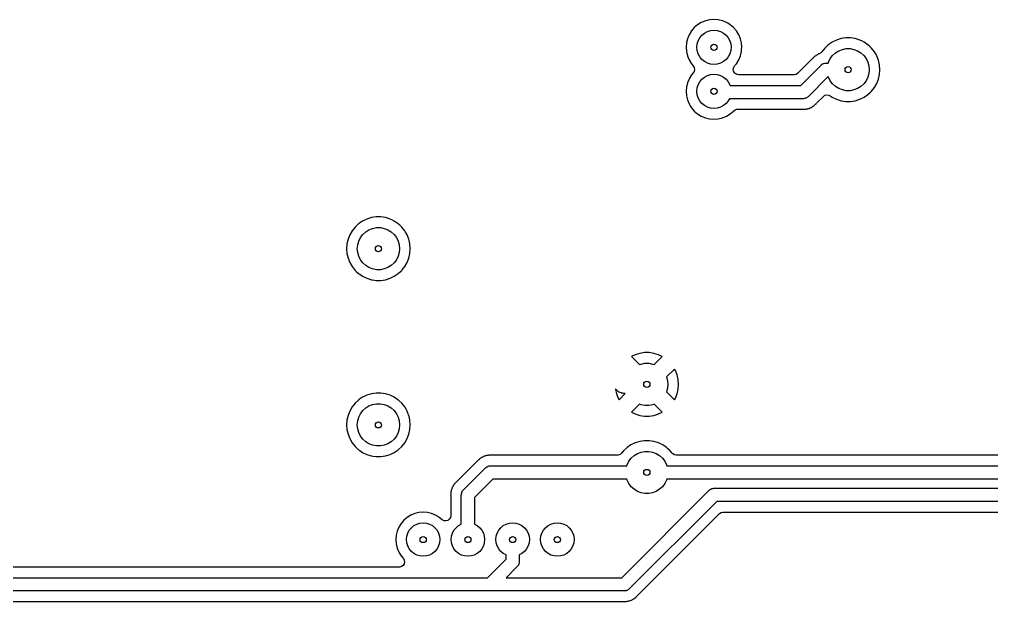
# Model space of a CAD drawing. Extents: x 0.79 to 9.84, y -6.5 to -0.79.
# Drawn here: x 1.935 to 4.108, y -4.876 to -3.575 of the extents above; entities that cross this region are included whole.
import ezdxf

# ---------------------------------------------------------------- set-up
doc = ezdxf.new("R2010")
doc.units = 0
doc.header["$MEASUREMENT"] = 0
doc.layers.add('BLACK', color=7, linetype='CONTINUOUS')

msp = doc.modelspace()

# ---------------------------------------------------------------- linework, layer by layer
at = {"layer": 'BLACK', "linetype": 'CONTINUOUS'}
for p, q in [((3.4592, -3.582), (3.4508, -3.5871)), ((3.4633, -3.5803), (3.4592, -3.582)), ((3.4592, -3.582), (3.4592, -3.582)), ((3.4592, -3.582), (3.4592, -3.582)), ((3.4592, -3.582), (3.4592, -3.582)), ((3.4682, -3.5782), (3.4633, -3.5803)), ((3.4721, -3.5773), (3.4682, -3.5782)), ((3.4777, -3.5759), (3.4721, -3.5773)), ((3.4874, -3.5752), (3.4777, -3.5759)), ((3.4777, -3.5759), (3.4777, -3.5759)), ((3.4777, -3.5759), (3.4777, -3.5759)), ((3.4777, -3.5759), (3.4777, -3.5759)), ((3.4971, -3.5759), (3.4874, -3.5752)), ((3.4874, -3.5752), (3.4874, -3.5752)), ((3.5066, -3.5782), (3.4971, -3.5759)), ((3.4971, -3.5759), (3.4971, -3.5759)), ((3.4971, -3.5759), (3.4971, -3.5759)), ((3.4971, -3.5759), (3.4971, -3.5759)), ((3.507, -3.5784), (3.5066, -3.5782)), ((3.5066, -3.5782), (3.5066, -3.5782)), ((3.5066, -3.5782), (3.5066, -3.5782)), ((3.5156, -3.582), (3.507, -3.5784)), ((3.5185, -3.5837), (3.5156, -3.582)), ((3.5156, -3.582), (3.5156, -3.582)), ((3.5156, -3.582), (3.5156, -3.582)), ((3.524, -3.5871), (3.5185, -3.5837)), ((3.4371, -3.6008), (3.432, -3.6092)), ((3.4434, -3.5934), (3.4371, -3.6008)), ((3.4508, -3.5871), (3.4434, -3.5934)), ((3.4603, -3.6103), (3.4661, -3.6055)), ((3.4661, -3.6055), (3.4727, -3.6019)), ((3.4727, -3.6019), (3.4799, -3.5998)), ((3.4799, -3.5998), (3.4874, -3.599)), ((3.4874, -3.599), (3.4949, -3.5998)), ((3.4949, -3.5998), (3.5021, -3.6019)), ((3.5021, -3.6019), (3.5087, -3.6055)), ((3.5087, -3.6055), (3.5145, -3.6103)), ((3.5314, -3.5934), (3.524, -3.5871)), ((3.5377, -3.6008), (3.5314, -3.5934)), ((3.5428, -3.6092), (3.5377, -3.6008)), ((3.4259, -3.6277), (3.4252, -3.6374)), ((3.4262, -3.6268), (3.4259, -3.6277)), ((3.4259, -3.6277), (3.4259, -3.6277)), ((3.4282, -3.6182), (3.4262, -3.6268)), ((3.432, -3.6092), (3.4282, -3.6182)), ((3.4282, -3.6182), (3.4282, -3.6182)), ((3.4282, -3.6182), (3.4282, -3.6182)), ((3.432, -3.6092), (3.432, -3.6092)), ((3.4498, -3.6299), (3.4519, -3.6227)), ((3.4519, -3.6227), (3.4555, -3.6161)), ((3.4555, -3.6161), (3.4603, -3.6103)), ((3.5145, -3.6103), (3.5193, -3.6161)), ((3.5193, -3.6161), (3.5229, -3.6227)), ((3.5229, -3.6227), (3.525, -3.6299)), ((3.5466, -3.6182), (3.5428, -3.6092)), ((3.5489, -3.6277), (3.5466, -3.6182)), ((3.5496, -3.6374), (3.5489, -3.6277)), ((3.5489, -3.6277), (3.5489, -3.6277)), ((3.5489, -3.6277), (3.5489, -3.6277)), ((3.7519, -3.6258), (3.7431, -3.6318)), ((3.7614, -3.6212), (3.7519, -3.6258)), ((3.7519, -3.6258), (3.7519, -3.6258)), ((3.7716, -3.6181), (3.7614, -3.6212)), ((3.7614, -3.6212), (3.7614, -3.6212)), ((3.7821, -3.6165), (3.7716, -3.6181)), ((3.7716, -3.6181), (3.7716, -3.6181)), ((3.7927, -3.6165), (3.7821, -3.6165)), ((3.7821, -3.6165), (3.7821, -3.6165)), ((3.8032, -3.6181), (3.7927, -3.6165)), ((3.7927, -3.6165), (3.7927, -3.6165)), ((3.8134, -3.6212), (3.8032, -3.6181)), ((3.8032, -3.6181), (3.8032, -3.6181)), ((3.8178, -3.6233), (3.8134, -3.6212)), ((3.8134, -3.6212), (3.8134, -3.6212)), ((3.8134, -3.6212), (3.8134, -3.6212)), ((3.8134, -3.6212), (3.8134, -3.6212)), ((3.8229, -3.6258), (3.8178, -3.6233)), ((3.8317, -3.6318), (3.8229, -3.6258)), ((3.4252, -3.6374), (3.4252, -3.6374)), ((3.4252, -3.6374), (3.4259, -3.6471)), ((3.4259, -3.6471), (3.4259, -3.6471)), ((3.4259, -3.6471), (3.4259, -3.6471)), ((3.4259, -3.6471), (3.4259, -3.6471)), ((3.4259, -3.6471), (3.4282, -3.6566)), ((3.449, -3.6374), (3.4498, -3.6299)), ((3.4498, -3.6449), (3.449, -3.6374)), ((3.4519, -3.6521), (3.4498, -3.6449)), ((3.525, -3.6449), (3.5229, -3.6521)), ((3.525, -3.6299), (3.5258, -3.6374)), ((3.5258, -3.6374), (3.525, -3.6449)), ((3.5466, -3.6566), (3.5489, -3.6471)), ((3.5489, -3.6471), (3.5492, -3.6427)), ((3.5492, -3.6427), (3.5496, -3.6374)), ((3.5496, -3.6374), (3.5496, -3.6374)), ((3.7257, -3.6503), (3.7226, -3.6518)), ((3.7283, -3.6477), (3.7257, -3.6503)), ((3.7284, -3.6477), (3.7283, -3.6477)), ((3.7353, -3.6391), (3.7284, -3.6477)), ((3.7431, -3.6318), (3.7353, -3.6391)), ((3.7431, -3.6318), (3.7431, -3.6318)), ((3.7525, -3.6556), (3.7589, -3.6497)), ((3.7589, -3.6497), (3.7663, -3.6451)), ((3.7663, -3.6451), (3.7745, -3.642)), ((3.7745, -3.642), (3.783, -3.6404)), ((3.783, -3.6404), (3.7918, -3.6404)), ((3.7918, -3.6404), (3.8003, -3.642)), ((3.8003, -3.642), (3.8085, -3.6451)), ((3.8085, -3.6451), (3.8159, -3.6497)), ((3.8159, -3.6497), (3.8223, -3.6556)), ((3.8351, -3.635), (3.8317, -3.6318)), ((3.8317, -3.6318), (3.8317, -3.6318)), ((3.8377, -3.6374), (3.8351, -3.635)), ((3.8395, -3.6391), (3.8377, -3.6374)), ((3.8461, -3.6474), (3.8395, -3.6391)), ((3.8483, -3.6511), (3.8461, -3.6474)), ((3.8461, -3.6474), (3.8461, -3.6474)), ((3.8461, -3.6474), (3.8461, -3.6474)), ((3.4282, -3.6566), (3.4282, -3.6566)), ((3.4282, -3.6566), (3.4289, -3.6584)), ((3.4289, -3.6584), (3.432, -3.6656)), ((3.432, -3.6656), (3.432, -3.6656)), ((3.432, -3.6656), (3.432, -3.6656)), ((3.432, -3.6656), (3.4371, -3.674)), ((3.4555, -3.6587), (3.4519, -3.6521)), ((3.4603, -3.6645), (3.4555, -3.6587)), ((3.4661, -3.6693), (3.4603, -3.6645)), ((3.4727, -3.6729), (3.4661, -3.6693)), ((3.5087, -3.6693), (3.5021, -3.6729)), ((3.5145, -3.6645), (3.5087, -3.6693)), ((3.5193, -3.6587), (3.5145, -3.6645)), ((3.5229, -3.6521), (3.5193, -3.6587)), ((3.5377, -3.674), (3.5428, -3.6656)), ((3.5428, -3.6656), (3.5466, -3.6566)), ((3.708, -3.6625), (3.6749, -3.6955)), ((3.709, -3.6614), (3.708, -3.6625)), ((3.7094, -3.6608), (3.709, -3.6614)), ((3.7109, -3.6595), (3.7094, -3.6608)), ((3.7094, -3.6608), (3.7094, -3.6608)), ((3.7094, -3.6608), (3.7094, -3.6608)), ((3.7094, -3.6608), (3.7094, -3.6608)), ((3.7116, -3.6589), (3.7109, -3.6595)), ((3.713, -3.6575), (3.7116, -3.6589)), ((3.7136, -3.6571), (3.713, -3.6575)), ((3.7148, -3.6562), (3.7136, -3.6571)), ((3.7153, -3.6557), (3.7148, -3.6562)), ((3.7171, -3.6547), (3.7153, -3.6557)), ((3.7179, -3.6543), (3.7171, -3.6547)), ((3.7195, -3.6532), (3.7179, -3.6543)), ((3.7202, -3.6529), (3.7195, -3.6532)), ((3.7195, -3.6532), (3.7195, -3.6532)), ((3.7215, -3.6523), (3.7202, -3.6529)), ((3.7222, -3.6519), (3.7215, -3.6523)), ((3.7226, -3.6518), (3.7222, -3.6519)), ((3.7222, -3.6519), (3.7222, -3.6519)), ((3.7427, -3.6726), (3.7433, -3.6703)), ((3.7433, -3.6703), (3.7472, -3.6625)), ((3.7472, -3.6625), (3.7525, -3.6556)), ((3.8223, -3.6556), (3.8276, -3.6625)), ((3.8276, -3.6625), (3.8315, -3.6703)), ((3.8315, -3.6703), (3.8338, -3.6787)), ((3.8514, -3.6566), (3.8483, -3.6511)), ((3.8524, -3.6589), (3.8514, -3.6566)), ((3.8514, -3.6566), (3.8514, -3.6566)), ((3.8551, -3.666), (3.8524, -3.6589)), ((3.8553, -3.6664), (3.8551, -3.666)), ((3.856, -3.6696), (3.8553, -3.6664)), ((3.8577, -3.6768), (3.856, -3.6696)), ((3.4371, -3.674), (3.4371, -3.674)), ((3.4371, -3.674), (3.4413, -3.679)), ((3.4413, -3.679), (3.4435, -3.6827)), ((3.4432, -3.6912), (3.4413, -3.6943)), ((3.4441, -3.687), (3.4432, -3.6912)), ((3.4435, -3.6827), (3.4441, -3.687)), ((3.4799, -3.675), (3.4727, -3.6729)), ((3.4874, -3.6758), (3.4799, -3.675)), ((3.4949, -3.675), (3.4874, -3.6758)), ((3.5021, -3.6729), (3.4949, -3.675)), ((3.5307, -3.6862), (3.5316, -3.682)), ((3.5313, -3.6905), (3.5307, -3.6862)), ((3.5335, -3.6943), (3.5313, -3.6905)), ((3.5316, -3.682), (3.5335, -3.679)), ((3.5335, -3.679), (3.5377, -3.674)), ((3.5377, -3.674), (3.5377, -3.674)), ((3.5377, -3.674), (3.5377, -3.674)), ((3.6813, -3.7226), (3.727, -3.677)), ((3.727, -3.677), (3.7281, -3.676)), ((3.7281, -3.676), (3.7283, -3.6758)), ((3.7283, -3.6758), (3.7285, -3.6757)), ((3.7285, -3.6757), (3.7288, -3.6754)), ((3.7288, -3.6754), (3.7307, -3.6745)), ((3.7307, -3.6745), (3.7326, -3.6734)), ((3.7326, -3.6734), (3.7329, -3.6734)), ((3.7329, -3.6734), (3.7332, -3.6733)), ((3.7332, -3.6733), (3.7353, -3.673)), ((3.7353, -3.673), (3.7374, -3.6726)), ((3.7374, -3.6726), (3.7427, -3.6726)), ((3.8338, -3.6787), (3.8346, -3.6874)), ((3.8346, -3.6874), (3.8338, -3.6961)), ((3.8585, -3.6874), (3.8577, -3.6768)), ((3.8577, -3.698), (3.8585, -3.6874)), ((3.431, -3.7099), (3.4282, -3.7166)), ((3.432, -3.7076), (3.431, -3.7099)), ((3.4371, -3.6993), (3.432, -3.7076)), ((3.432, -3.7076), (3.432, -3.7076)), ((3.432, -3.7076), (3.432, -3.7076)), ((3.4413, -3.6943), (3.4371, -3.6993)), ((3.4371, -3.6993), (3.4371, -3.6993)), ((3.4519, -3.7211), (3.4555, -3.7145)), ((3.4555, -3.7145), (3.4603, -3.7087)), ((3.4603, -3.7087), (3.4661, -3.7039)), ((3.4661, -3.7039), (3.4727, -3.7004)), ((3.4727, -3.7004), (3.4799, -3.6982)), ((3.4799, -3.6982), (3.4874, -3.6974)), ((3.4874, -3.6974), (3.4949, -3.6982)), ((3.4949, -3.6982), (3.5021, -3.7004)), ((3.5021, -3.7004), (3.5087, -3.7039)), ((3.5087, -3.7039), (3.5145, -3.7087)), ((3.5145, -3.7087), (3.5193, -3.7145)), ((3.5193, -3.7145), (3.5229, -3.7211)), ((3.5337, -3.6946), (3.5335, -3.6943)), ((3.534, -3.6949), (3.5337, -3.6946)), ((3.535, -3.6959), (3.534, -3.6949)), ((3.5387, -3.6982), (3.535, -3.6959)), ((3.5429, -3.699), (3.5387, -3.6982)), ((3.6666, -3.699), (3.5429, -3.699)), ((3.6672, -3.699), (3.6666, -3.699)), ((3.6714, -3.698), (3.6672, -3.699)), ((3.6749, -3.6955), (3.6714, -3.698)), ((3.7429, -3.7028), (3.6978, -3.7478)), ((3.7433, -3.7045), (3.7429, -3.7028)), ((3.7472, -3.7123), (3.7433, -3.7045)), ((3.7525, -3.7192), (3.7472, -3.7123)), ((3.8276, -3.7123), (3.8223, -3.7192)), ((3.8315, -3.7045), (3.8276, -3.7123)), ((3.8338, -3.6961), (3.8315, -3.7045)), ((3.8514, -3.7182), (3.8553, -3.7084)), ((3.8553, -3.7084), (3.8577, -3.698)), ((3.4259, -3.7261), (3.4252, -3.7358)), ((3.4252, -3.7358), (3.4252, -3.7358)), ((3.4252, -3.7358), (3.4259, -3.7456)), ((3.4274, -3.7202), (3.4259, -3.7261)), ((3.4259, -3.7261), (3.4259, -3.7261)), ((3.4282, -3.7166), (3.4274, -3.7202)), ((3.4282, -3.7166), (3.4282, -3.7166)), ((3.4282, -3.7166), (3.4282, -3.7166)), ((3.449, -3.7358), (3.4498, -3.7283)), ((3.4498, -3.7433), (3.449, -3.7358)), ((3.4498, -3.7283), (3.4519, -3.7211)), ((3.5229, -3.7211), (3.5233, -3.7226)), ((3.5233, -3.7226), (3.6813, -3.7226)), ((3.7589, -3.7251), (3.7525, -3.7192)), ((3.7663, -3.7297), (3.7589, -3.7251)), ((3.7745, -3.7328), (3.7663, -3.7297)), ((3.783, -3.7344), (3.7745, -3.7328)), ((3.7918, -3.7344), (3.783, -3.7344)), ((3.8003, -3.7328), (3.7918, -3.7344)), ((3.8085, -3.7297), (3.8003, -3.7328)), ((3.8159, -3.7251), (3.8085, -3.7297)), ((3.8223, -3.7192), (3.8159, -3.7251)), ((3.8317, -3.743), (3.8377, -3.7374)), ((3.8377, -3.7374), (3.8395, -3.7358)), ((3.8395, -3.7358), (3.8461, -3.7274)), ((3.8461, -3.7274), (3.8514, -3.7182)), ((3.4259, -3.7456), (3.4259, -3.7456)), ((3.4259, -3.7456), (3.4259, -3.7456)), ((3.4259, -3.7456), (3.4259, -3.7456)), ((3.4259, -3.7456), (3.4282, -3.7551)), ((3.4282, -3.7551), (3.432, -3.7641)), ((3.4519, -3.7505), (3.4498, -3.7433)), ((3.4555, -3.7572), (3.4519, -3.7505)), ((3.4603, -3.763), (3.4555, -3.7572)), ((3.5193, -3.7572), (3.5145, -3.763)), ((3.522, -3.7522), (3.5193, -3.7572)), ((3.6874, -3.7522), (3.522, -3.7522)), ((3.6895, -3.7518), (3.6874, -3.7522)), ((3.6916, -3.7516), (3.6895, -3.7518)), ((3.6919, -3.7514), (3.6916, -3.7516)), ((3.6922, -3.7514), (3.6919, -3.7514)), ((3.6941, -3.7504), (3.6922, -3.7514)), ((3.696, -3.7494), (3.6941, -3.7504)), ((3.6963, -3.7491), (3.696, -3.7494)), ((3.6965, -3.7491), (3.6963, -3.7491)), ((3.6967, -3.7488), (3.6965, -3.7491)), ((3.6978, -3.7478), (3.6967, -3.7488)), ((3.7168, -3.7623), (3.7321, -3.7471)), ((3.7321, -3.7471), (3.7356, -3.7446)), ((3.7356, -3.7446), (3.7398, -3.7436)), ((3.7398, -3.7436), (3.7441, -3.7442)), ((3.7441, -3.7442), (3.747, -3.7457)), ((3.747, -3.7457), (3.7519, -3.749)), ((3.7519, -3.749), (3.7519, -3.749)), ((3.7519, -3.749), (3.7614, -3.7536)), ((3.7614, -3.7536), (3.7614, -3.7536)), ((3.7614, -3.7536), (3.7614, -3.7536)), ((3.7614, -3.7536), (3.7716, -3.7567)), ((3.7716, -3.7567), (3.7716, -3.7567)), ((3.7716, -3.7567), (3.7716, -3.7567)), ((3.7716, -3.7567), (3.7716, -3.7567)), ((3.7716, -3.7567), (3.7768, -3.7575)), ((3.7768, -3.7575), (3.7821, -3.7583)), ((3.7821, -3.7583), (3.7821, -3.7583)), ((3.7821, -3.7583), (3.7821, -3.7583)), ((3.7821, -3.7583), (3.7927, -3.7583)), ((3.7927, -3.7583), (3.8032, -3.7567)), ((3.7927, -3.7583), (3.7927, -3.7583)), ((3.8032, -3.7567), (3.8134, -3.7536)), ((3.8134, -3.7536), (3.8229, -3.749)), ((3.8229, -3.749), (3.8317, -3.743)), ((3.432, -3.7641), (3.432, -3.7641)), ((3.432, -3.7641), (3.432, -3.7641)), ((3.432, -3.7641), (3.4344, -3.7681)), ((3.4344, -3.7681), (3.4371, -3.7724)), ((3.4371, -3.7724), (3.4434, -3.7798)), ((3.4434, -3.7798), (3.4508, -3.7862)), ((3.4661, -3.7677), (3.4603, -3.763)), ((3.4727, -3.7713), (3.4661, -3.7677)), ((3.4799, -3.7735), (3.4727, -3.7713)), ((3.4874, -3.7742), (3.4799, -3.7735)), ((3.4949, -3.7735), (3.4874, -3.7742)), ((3.5021, -3.7713), (3.4949, -3.7735)), ((3.5087, -3.7677), (3.5021, -3.7713)), ((3.5145, -3.763), (3.5087, -3.7677)), ((3.524, -3.7862), (3.5314, -3.7798)), ((3.5314, -3.7798), (3.5317, -3.7795)), ((3.5314, -3.7798), (3.5314, -3.7798)), ((3.5317, -3.7795), (3.5318, -3.7795)), ((3.5318, -3.7795), (3.5347, -3.7772)), ((3.5347, -3.7772), (3.5388, -3.7759)), ((3.5388, -3.7759), (3.5403, -3.7758)), ((3.5403, -3.7758), (3.6868, -3.7758)), ((3.6868, -3.7758), (3.6871, -3.7758)), ((3.6871, -3.7758), (3.6903, -3.7759)), ((3.6903, -3.7759), (3.6923, -3.7755)), ((3.6923, -3.7755), (3.6932, -3.7754)), ((3.6932, -3.7754), (3.6952, -3.7752)), ((3.6932, -3.7754), (3.6932, -3.7754)), ((3.6952, -3.7752), (3.6959, -3.775)), ((3.6959, -3.775), (3.6973, -3.7746)), ((3.6973, -3.7746), (3.698, -3.7745)), ((3.698, -3.7745), (3.6999, -3.7738)), ((3.6999, -3.7738), (3.7007, -3.7735)), ((3.7007, -3.7735), (3.7026, -3.7729)), ((3.7026, -3.7729), (3.703, -3.7727)), ((3.703, -3.7727), (3.7033, -3.7725)), ((3.7033, -3.7725), (3.7046, -3.7719)), ((3.7046, -3.7719), (3.7053, -3.7716)), ((3.7046, -3.7719), (3.7046, -3.7719)), ((3.7053, -3.7716), (3.7069, -3.7705)), ((3.7069, -3.7705), (3.7077, -3.7701)), ((3.7077, -3.7701), (3.708, -3.7699)), ((3.708, -3.7699), (3.7095, -3.7691)), ((3.7095, -3.7691), (3.71, -3.7686)), ((3.71, -3.7686), (3.7112, -3.7677)), ((3.7112, -3.7677), (3.7118, -3.7673)), ((3.7118, -3.7673), (3.7132, -3.7659)), ((3.7132, -3.7659), (3.7139, -3.7653)), ((3.7139, -3.7653), (3.7154, -3.764)), ((3.7154, -3.764), (3.7158, -3.7634)), ((3.7158, -3.7634), (3.7168, -3.7623)), ((3.4508, -3.7862), (3.4592, -3.7913)), ((3.4592, -3.7913), (3.4682, -3.795)), ((3.4682, -3.795), (3.4777, -3.7973)), ((3.4777, -3.7973), (3.4777, -3.7973)), ((3.4777, -3.7973), (3.4777, -3.7973)), ((3.4777, -3.7973), (3.4874, -3.798)), ((3.4874, -3.798), (3.4971, -3.7973)), ((3.4874, -3.798), (3.4874, -3.798)), ((3.4874, -3.798), (3.4874, -3.798)), ((3.4971, -3.7973), (3.5066, -3.795)), ((3.4971, -3.7973), (3.4971, -3.7973)), ((3.4971, -3.7973), (3.4971, -3.7973)), ((3.5066, -3.795), (3.5156, -3.7913)), ((3.5156, -3.7913), (3.524, -3.7862)), ((2.7216, -4.0181), (2.7114, -4.0212)), ((2.7321, -4.0165), (2.7216, -4.0181)), ((2.7216, -4.0181), (2.7216, -4.0181)), ((2.7427, -4.0165), (2.7321, -4.0165)), ((2.7321, -4.0165), (2.7321, -4.0165)), ((2.7532, -4.0181), (2.7427, -4.0165)), ((2.7427, -4.0165), (2.7427, -4.0165)), ((2.7634, -4.0212), (2.7532, -4.0181)), ((2.7532, -4.0181), (2.7532, -4.0181)), ((2.6853, -4.0391), (2.6787, -4.0474)), ((2.6931, -4.0318), (2.6853, -4.0391)), ((2.7019, -4.0258), (2.6931, -4.0318)), ((2.6931, -4.0318), (2.6931, -4.0318)), ((2.7114, -4.0212), (2.7019, -4.0258)), ((2.7019, -4.0258), (2.7019, -4.0258)), ((2.7114, -4.0212), (2.7114, -4.0212)), ((2.7245, -4.042), (2.733, -4.0404)), ((2.733, -4.0404), (2.7418, -4.0404)), ((2.7418, -4.0404), (2.7503, -4.042)), ((2.7672, -4.0231), (2.7634, -4.0212)), ((2.7634, -4.0212), (2.7634, -4.0212)), ((2.7634, -4.0212), (2.7634, -4.0212)), ((2.7634, -4.0212), (2.7634, -4.0212)), ((2.7729, -4.0258), (2.7672, -4.0231)), ((2.7817, -4.0318), (2.7729, -4.0258)), ((2.7851, -4.035), (2.7817, -4.0318)), ((2.7817, -4.0318), (2.7817, -4.0318)), ((2.7877, -4.0374), (2.7851, -4.035)), ((2.7895, -4.0391), (2.7877, -4.0374)), ((2.7961, -4.0474), (2.7895, -4.0391)), ((2.6734, -4.0566), (2.6695, -4.0664)), ((2.6787, -4.0474), (2.6734, -4.0566)), ((2.6734, -4.0566), (2.6734, -4.0566)), ((2.6933, -4.0703), (2.6972, -4.0625)), ((2.6972, -4.0625), (2.7025, -4.0556)), ((2.7025, -4.0556), (2.7089, -4.0497)), ((2.7089, -4.0497), (2.7163, -4.0451)), ((2.7163, -4.0451), (2.7245, -4.042)), ((2.7503, -4.042), (2.7585, -4.0451)), ((2.7585, -4.0451), (2.7659, -4.0497)), ((2.7659, -4.0497), (2.7723, -4.0556)), ((2.7723, -4.0556), (2.7776, -4.0625)), ((2.7776, -4.0625), (2.7815, -4.0703)), ((2.7979, -4.0504), (2.7961, -4.0474)), ((2.7961, -4.0474), (2.7961, -4.0474)), ((2.7961, -4.0474), (2.7961, -4.0474)), ((2.8014, -4.0566), (2.7979, -4.0504)), ((2.8053, -4.0664), (2.8014, -4.0566)), ((2.8014, -4.0566), (2.8014, -4.0566)), ((2.6671, -4.0768), (2.6663, -4.0874)), ((2.6695, -4.0664), (2.6671, -4.0768)), ((2.6902, -4.0874), (2.691, -4.0787)), ((2.691, -4.0787), (2.6933, -4.0703)), ((2.7815, -4.0703), (2.7838, -4.0787)), ((2.7838, -4.0787), (2.7846, -4.0874)), ((2.806, -4.0693), (2.8053, -4.0664)), ((2.8077, -4.0768), (2.806, -4.0693)), ((2.8085, -4.0874), (2.8077, -4.0768)), ((2.6663, -4.0874), (2.6671, -4.098)), ((2.6671, -4.098), (2.6695, -4.1084)), ((2.691, -4.0961), (2.6902, -4.0874)), ((2.6933, -4.1045), (2.691, -4.0961)), ((2.6972, -4.1123), (2.6933, -4.1045)), ((2.7815, -4.1045), (2.7776, -4.1123)), ((2.7838, -4.0961), (2.7815, -4.1045)), ((2.7846, -4.0874), (2.7838, -4.0961)), ((2.8053, -4.1084), (2.8077, -4.098)), ((2.8077, -4.098), (2.8085, -4.0874)), ((2.6695, -4.1084), (2.6734, -4.1182)), ((2.6734, -4.1182), (2.6734, -4.1182)), ((2.6734, -4.1182), (2.6787, -4.1274)), ((2.6787, -4.1274), (2.6853, -4.1358)), ((2.7025, -4.1192), (2.6972, -4.1123)), ((2.7089, -4.1251), (2.7025, -4.1192)), ((2.7163, -4.1297), (2.7089, -4.1251)), ((2.7659, -4.1251), (2.7585, -4.1297)), ((2.7723, -4.1192), (2.7659, -4.1251)), ((2.7776, -4.1123), (2.7723, -4.1192)), ((2.7902, -4.1349), (2.7961, -4.1274)), ((2.7961, -4.1274), (2.8014, -4.1182)), ((2.7961, -4.1274), (2.7961, -4.1274)), ((2.7961, -4.1274), (2.7961, -4.1274)), ((2.8014, -4.1182), (2.8053, -4.1084)), ((2.6853, -4.1358), (2.6887, -4.1389)), ((2.6887, -4.1389), (2.6931, -4.143)), ((2.6931, -4.143), (2.6956, -4.1447)), ((2.6956, -4.1447), (2.7019, -4.149)), ((2.7019, -4.149), (2.7019, -4.149)), ((2.7019, -4.149), (2.7019, -4.149)), ((2.7019, -4.149), (2.7114, -4.1536)), ((2.7245, -4.1328), (2.7163, -4.1297)), ((2.733, -4.1344), (2.7245, -4.1328)), ((2.7418, -4.1344), (2.733, -4.1344)), ((2.7503, -4.1328), (2.7418, -4.1344)), ((2.7585, -4.1297), (2.7503, -4.1328)), ((2.7634, -4.1536), (2.7729, -4.149)), ((2.7729, -4.149), (2.7817, -4.143)), ((2.7817, -4.143), (2.7877, -4.1374)), ((2.7877, -4.1374), (2.7895, -4.1358)), ((2.7895, -4.1358), (2.7902, -4.1349)), ((2.7114, -4.1536), (2.7114, -4.1536)), ((2.7114, -4.1536), (2.7114, -4.1536)), ((2.7114, -4.1536), (2.7216, -4.1567)), ((2.7216, -4.1567), (2.7216, -4.1567)), ((2.7216, -4.1567), (2.7216, -4.1567)), ((2.7216, -4.1567), (2.7216, -4.1567)), ((2.7216, -4.1567), (2.7241, -4.1571)), ((2.7241, -4.1571), (2.7321, -4.1583)), ((2.7321, -4.1583), (2.7321, -4.1583)), ((2.7321, -4.1583), (2.7321, -4.1583)), ((2.7321, -4.1583), (2.7427, -4.1583)), ((2.7427, -4.1583), (2.7532, -4.1567)), ((2.7427, -4.1583), (2.7427, -4.1583)), ((2.7532, -4.1567), (2.7634, -4.1536)), ((3.3216, -4.3213), (3.3114, -4.3244)), ((3.3321, -4.3197), (3.3216, -4.3213)), ((3.3216, -4.3213), (3.3216, -4.3213)), ((3.3427, -4.3197), (3.3321, -4.3197)), ((3.3532, -4.3213), (3.3427, -4.3197)), ((3.3634, -4.3244), (3.3532, -4.3213)), ((3.3532, -4.3213), (3.3532, -4.3213)), ((3.3114, -4.3244), (3.3031, -4.3284)), ((3.3031, -4.3284), (3.3211, -4.3464)), ((3.3114, -4.3244), (3.3114, -4.3244)), ((3.3211, -4.3464), (3.3245, -4.3451)), ((3.3245, -4.3451), (3.333, -4.3435)), ((3.333, -4.3435), (3.3418, -4.3435)), ((3.3418, -4.3435), (3.3503, -4.3451)), ((3.3503, -4.3451), (3.3537, -4.3464)), ((3.3537, -4.3464), (3.3627, -4.3374)), ((3.3627, -4.3374), (3.3717, -4.3284)), ((3.3717, -4.3284), (3.3634, -4.3244)), ((3.3634, -4.3244), (3.3634, -4.3244)), ((3.3995, -4.3563), (3.3816, -4.3741)), ((3.4014, -4.3597), (3.3995, -4.3563)), ((3.4053, -4.3696), (3.4014, -4.3597)), ((3.3816, -4.3741), (3.3838, -4.3819)), ((3.3838, -4.3819), (3.3846, -4.3906)), ((3.4077, -4.38), (3.4053, -4.3696)), ((3.4085, -4.3906), (3.4077, -4.38)), ((2.7321, -4.4102), (2.7216, -4.4118)), ((2.7427, -4.4102), (2.7321, -4.4102)), ((2.7321, -4.4102), (2.7321, -4.4102)), ((2.7532, -4.4118), (2.7427, -4.4102)), ((2.7427, -4.4102), (2.7427, -4.4102)), ((3.2707, -4.4041), (3.2671, -4.4005)), ((3.2671, -4.4005), (3.2671, -4.4011)), ((3.2671, -4.4011), (3.2695, -4.4115)), ((3.2726, -4.4055), (3.2707, -4.4041)), ((3.2743, -4.4071), (3.2726, -4.4055)), ((3.275, -4.4074), (3.2743, -4.4071)), ((3.2756, -4.4079), (3.275, -4.4074)), ((3.2753, -4.4248), (3.2889, -4.4112)), ((3.2778, -4.4088), (3.2756, -4.4079)), ((3.2799, -4.4098), (3.2778, -4.4088)), ((3.2806, -4.4099), (3.2799, -4.4098)), ((3.2813, -4.4102), (3.2806, -4.4099)), ((3.2836, -4.4105), (3.2813, -4.4102)), ((3.2859, -4.411), (3.2836, -4.4105)), ((3.2889, -4.4112), (3.2859, -4.411)), ((3.3838, -4.3992), (3.3816, -4.407)), ((3.3816, -4.407), (3.3995, -4.4248)), ((3.3846, -4.3906), (3.3838, -4.3992)), ((3.4053, -4.4115), (3.4077, -4.4011)), ((3.4077, -4.4011), (3.4085, -4.3906)), ((2.6853, -4.4328), (2.6787, -4.4411)), ((2.6928, -4.4258), (2.6853, -4.4328)), ((2.6931, -4.4255), (2.6928, -4.4258)), ((2.7019, -4.4195), (2.6931, -4.4255)), ((2.6931, -4.4255), (2.6931, -4.4255)), ((2.7114, -4.4149), (2.7019, -4.4195)), ((2.7019, -4.4195), (2.7019, -4.4195)), ((2.7216, -4.4118), (2.7114, -4.4149)), ((2.7114, -4.4149), (2.7114, -4.4149)), ((2.7216, -4.4118), (2.7216, -4.4118)), ((2.7634, -4.4149), (2.7532, -4.4118)), ((2.7532, -4.4118), (2.7532, -4.4118)), ((2.7667, -4.4165), (2.7634, -4.4149)), ((2.7634, -4.4149), (2.7634, -4.4149)), ((2.7634, -4.4149), (2.7634, -4.4149)), ((2.7634, -4.4149), (2.7634, -4.4149)), ((2.7729, -4.4195), (2.7667, -4.4165)), ((2.7806, -4.4248), (2.7729, -4.4195)), ((2.7817, -4.4255), (2.7806, -4.4248)), ((2.7831, -4.4268), (2.7817, -4.4255)), ((2.7895, -4.4328), (2.7831, -4.4268)), ((2.7961, -4.4411), (2.7895, -4.4328)), ((3.2695, -4.4115), (3.2734, -4.4214)), ((3.2734, -4.4214), (3.2734, -4.4214)), ((3.2734, -4.4214), (3.2753, -4.4248)), ((3.3995, -4.4248), (3.4014, -4.4214)), ((3.4014, -4.4214), (3.4053, -4.4115)), ((2.6734, -4.4503), (2.6695, -4.4601)), ((2.6787, -4.4411), (2.6734, -4.4503)), ((2.6734, -4.4503), (2.6734, -4.4503)), ((2.6972, -4.4562), (2.7025, -4.4493)), ((2.7025, -4.4493), (2.7089, -4.4434)), ((2.7089, -4.4434), (2.7163, -4.4388)), ((2.7163, -4.4388), (2.7245, -4.4357)), ((2.7245, -4.4357), (2.733, -4.4341)), ((2.733, -4.4341), (2.7418, -4.4341)), ((2.7418, -4.4341), (2.7503, -4.4357)), ((2.7503, -4.4357), (2.7585, -4.4388)), ((2.7585, -4.4388), (2.7659, -4.4434)), ((2.7659, -4.4434), (2.7723, -4.4493)), ((2.7723, -4.4493), (2.7776, -4.4562)), ((2.7991, -4.4462), (2.7961, -4.4411)), ((2.7961, -4.4411), (2.7961, -4.4411)), ((2.7961, -4.4411), (2.7961, -4.4411)), ((2.8014, -4.4503), (2.7991, -4.4462)), ((2.8024, -4.4527), (2.8014, -4.4503)), ((2.8014, -4.4503), (2.8014, -4.4503)), ((2.8039, -4.4566), (2.8024, -4.4527)), ((3.3211, -4.4347), (3.3031, -4.4527)), ((3.3031, -4.4527), (3.3114, -4.4567)), ((3.3245, -4.436), (3.3211, -4.4347)), ((3.333, -4.4376), (3.3245, -4.436)), ((3.3418, -4.4376), (3.333, -4.4376)), ((3.3503, -4.436), (3.3418, -4.4376)), ((3.3537, -4.4347), (3.3503, -4.436)), ((3.3717, -4.4527), (3.3537, -4.4347)), ((3.3634, -4.4567), (3.3717, -4.4527)), ((2.6671, -4.4705), (2.6663, -4.4811)), ((2.6695, -4.4601), (2.6671, -4.4705)), ((2.6902, -4.4811), (2.691, -4.4724)), ((2.691, -4.4724), (2.6933, -4.464)), ((2.6933, -4.464), (2.6972, -4.4562)), ((2.7776, -4.4562), (2.7815, -4.464)), ((2.7815, -4.464), (2.7838, -4.4724)), ((2.7838, -4.4724), (2.7846, -4.4811)), ((2.8049, -4.4592), (2.8039, -4.4566)), ((2.8053, -4.4601), (2.8049, -4.4592)), ((2.8065, -4.4653), (2.8053, -4.4601)), ((2.8077, -4.4705), (2.8065, -4.4653)), ((2.8085, -4.4811), (2.8077, -4.4705)), ((3.3114, -4.4567), (3.3216, -4.4598)), ((3.3216, -4.4598), (3.3216, -4.4598)), ((3.3216, -4.4598), (3.3321, -4.4614)), ((3.3321, -4.4614), (3.3321, -4.4614)), ((3.3321, -4.4614), (3.3427, -4.4614)), ((3.3427, -4.4614), (3.3532, -4.4598)), ((3.3427, -4.4614), (3.3427, -4.4614)), ((3.3532, -4.4598), (3.3634, -4.4567)), ((3.3532, -4.4598), (3.3532, -4.4598)), ((3.3634, -4.4567), (3.3634, -4.4567)), ((2.6663, -4.4811), (2.6671, -4.4917)), ((2.6671, -4.4917), (2.6695, -4.5021)), ((2.691, -4.4898), (2.6902, -4.4811)), ((2.6933, -4.4982), (2.691, -4.4898)), ((2.6972, -4.506), (2.6933, -4.4982)), ((2.7815, -4.4982), (2.7776, -4.506)), ((2.7838, -4.4898), (2.7815, -4.4982)), ((2.7846, -4.4811), (2.7838, -4.4898)), ((2.8053, -4.5021), (2.8077, -4.4917)), ((2.8077, -4.4917), (2.8085, -4.4811)), ((2.6695, -4.5021), (2.6734, -4.5119)), ((2.6734, -4.5119), (2.6734, -4.5119)), ((2.6734, -4.5119), (2.6787, -4.5211)), ((2.7025, -4.5129), (2.6972, -4.506)), ((2.7089, -4.5188), (2.7025, -4.5129)), ((2.7163, -4.5234), (2.7089, -4.5188)), ((2.7659, -4.5188), (2.7585, -4.5234)), ((2.7723, -4.5129), (2.7659, -4.5188)), ((2.7776, -4.506), (2.7723, -4.5129)), ((2.7961, -4.5211), (2.8014, -4.5119)), ((2.8014, -4.5119), (2.8053, -4.5021)), ((3.3216, -4.5181), (3.3114, -4.5212)), ((3.3321, -4.5165), (3.3216, -4.5181)), ((3.3216, -4.5181), (3.3216, -4.5181)), ((3.3427, -4.5165), (3.3321, -4.5165)), ((3.3321, -4.5165), (3.3321, -4.5165)), ((3.3532, -4.5181), (3.3427, -4.5165)), ((3.3427, -4.5165), (3.3427, -4.5165)), ((3.3634, -4.5212), (3.3532, -4.5181)), ((3.3532, -4.5181), (3.3532, -4.5181)), ((2.6787, -4.5211), (2.6853, -4.5295)), ((2.6853, -4.5295), (2.6881, -4.5321)), ((2.6881, -4.5321), (2.6931, -4.5367)), ((2.6931, -4.5367), (2.6955, -4.5383)), ((2.6955, -4.5383), (2.7019, -4.5427)), ((2.7245, -4.5265), (2.7163, -4.5234)), ((2.733, -4.5281), (2.7245, -4.5265)), ((2.7418, -4.5281), (2.733, -4.5281)), ((2.7503, -4.5265), (2.7418, -4.5281)), ((2.7585, -4.5234), (2.7503, -4.5265)), ((2.7729, -4.5427), (2.7817, -4.5367)), ((2.7817, -4.5367), (2.7895, -4.5295)), ((2.7895, -4.5294), (2.7961, -4.5211)), ((2.7895, -4.5295), (2.7895, -4.5294)), ((2.7961, -4.5211), (2.7961, -4.5211)), ((2.7961, -4.5211), (2.7961, -4.5211)), ((3.2853, -4.5391), (3.2809, -4.5446)), ((3.2931, -4.5318), (3.2853, -4.5391)), ((3.3019, -4.5258), (3.2931, -4.5318)), ((3.2931, -4.5318), (3.2931, -4.5318)), ((3.3114, -4.5212), (3.3019, -4.5258)), ((3.3019, -4.5258), (3.3019, -4.5258)), ((3.3114, -4.5212), (3.3114, -4.5212)), ((3.3245, -4.542), (3.333, -4.5404)), ((3.333, -4.5404), (3.3418, -4.5404)), ((3.3418, -4.5404), (3.3503, -4.542)), ((3.3662, -4.5226), (3.3634, -4.5212)), ((3.3634, -4.5212), (3.3634, -4.5212)), ((3.3634, -4.5212), (3.3634, -4.5212)), ((3.3634, -4.5212), (3.3634, -4.5212)), ((3.3729, -4.5258), (3.3662, -4.5226)), ((3.3814, -4.5316), (3.3729, -4.5258)), ((3.3817, -4.5318), (3.3814, -4.5316)), ((3.3838, -4.5337), (3.3817, -4.5318)), ((3.3895, -4.5391), (3.3838, -4.5337)), ((3.3939, -4.5446), (3.3895, -4.5391)), ((2.7019, -4.5427), (2.7019, -4.5427)), ((2.7019, -4.5427), (2.7019, -4.5427)), ((2.7019, -4.5427), (2.7114, -4.5473)), ((2.7114, -4.5473), (2.7114, -4.5473)), ((2.7114, -4.5473), (2.7114, -4.5473)), ((2.7114, -4.5473), (2.7212, -4.5503)), ((2.7212, -4.5503), (2.7216, -4.5504)), ((2.7216, -4.5504), (2.7216, -4.5504)), ((2.7216, -4.5504), (2.7216, -4.5504)), ((2.7216, -4.5504), (2.7257, -4.551)), ((2.7257, -4.551), (2.7321, -4.552)), ((2.7321, -4.552), (2.7321, -4.552)), ((2.7321, -4.552), (2.7321, -4.552)), ((2.7321, -4.552), (2.7427, -4.552)), ((2.7427, -4.552), (2.7532, -4.5504)), ((2.7427, -4.552), (2.7427, -4.552)), ((2.7532, -4.5504), (2.7634, -4.5473)), ((2.7634, -4.5473), (2.7729, -4.5427)), ((2.958, -4.5625), (2.9107, -4.6098)), ((2.959, -4.5614), (2.958, -4.5625)), ((2.9594, -4.5608), (2.959, -4.5614)), ((2.9609, -4.5595), (2.9594, -4.5608)), ((2.9594, -4.5608), (2.9594, -4.5608)), ((2.9594, -4.5608), (2.9594, -4.5608)), ((2.9594, -4.5608), (2.9594, -4.5608)), ((2.9616, -4.5589), (2.9609, -4.5595)), ((2.963, -4.5575), (2.9616, -4.5589)), ((2.9636, -4.5571), (2.963, -4.5575)), ((2.9648, -4.5562), (2.9636, -4.5571)), ((2.9653, -4.5557), (2.9648, -4.5562)), ((2.9671, -4.5547), (2.9653, -4.5557)), ((2.9679, -4.5543), (2.9671, -4.5547)), ((2.9695, -4.5532), (2.9679, -4.5543)), ((2.9702, -4.5529), (2.9695, -4.5532)), ((2.9695, -4.5532), (2.9695, -4.5532)), ((2.9715, -4.5523), (2.9702, -4.5529)), ((2.9722, -4.5519), (2.9715, -4.5523)), ((2.9741, -4.5513), (2.9722, -4.5519)), ((2.9722, -4.5519), (2.9722, -4.5519)), ((2.9749, -4.551), (2.9741, -4.5513)), ((2.9768, -4.5503), (2.9749, -4.551)), ((2.9775, -4.5502), (2.9768, -4.5503)), ((2.9768, -4.5503), (2.9768, -4.5503)), ((2.9789, -4.5498), (2.9775, -4.5502)), ((2.9796, -4.5496), (2.9789, -4.5498)), ((2.9816, -4.5494), (2.9796, -4.5496)), ((2.9825, -4.5493), (2.9816, -4.5494)), ((2.9845, -4.5489), (2.9825, -4.5493)), ((2.9877, -4.549), (2.9845, -4.5489)), ((2.9845, -4.5489), (2.9845, -4.5489)), ((2.988, -4.549), (2.9877, -4.549)), ((3.2717, -4.549), (2.988, -4.549)), ((3.2736, -4.5488), (3.2717, -4.549)), ((3.2776, -4.5474), (3.2736, -4.5488)), ((3.2809, -4.5446), (3.2776, -4.5474)), ((3.2933, -4.5703), (3.2972, -4.5625)), ((3.2972, -4.5625), (3.3025, -4.5556)), ((3.3025, -4.5556), (3.3089, -4.5497)), ((3.3089, -4.5497), (3.3163, -4.5451)), ((3.3163, -4.5451), (3.3245, -4.542)), ((3.3503, -4.542), (3.3585, -4.5451)), ((3.3585, -4.5451), (3.3659, -4.5497)), ((3.3659, -4.5497), (3.3723, -4.5556)), ((3.3723, -4.5556), (3.3776, -4.5625)), ((3.3776, -4.5625), (3.3815, -4.5703)), ((3.3952, -4.5459), (3.3939, -4.5446)), ((3.3989, -4.5482), (3.3952, -4.5459)), ((3.4031, -4.549), (3.3989, -4.5482)), ((4.9329, -4.549), (3.4031, -4.549)), ((2.927, -4.627), (2.977, -4.577)), ((2.977, -4.577), (2.9781, -4.576)), ((2.9781, -4.576), (2.9783, -4.5758)), ((2.9783, -4.5758), (2.9785, -4.5757)), ((2.9785, -4.5757), (2.9788, -4.5754)), ((2.9788, -4.5754), (2.9807, -4.5745)), ((2.9807, -4.5745), (2.9826, -4.5734)), ((2.9826, -4.5734), (2.9829, -4.5734)), ((2.9829, -4.5734), (2.9832, -4.5733)), ((2.9832, -4.5733), (2.9853, -4.573)), ((2.9853, -4.573), (2.9874, -4.5726)), ((2.9874, -4.5726), (3.2927, -4.5726)), ((3.2927, -4.5726), (3.2933, -4.5703)), ((3.3815, -4.5703), (3.3821, -4.5726)), ((3.3821, -4.5726), (5.5874, -4.5726)), ((2.9935, -4.6022), (2.9522, -4.6435)), ((3.2927, -4.6022), (2.9935, -4.6022)), ((3.2933, -4.6045), (3.2927, -4.6022)), ((3.2972, -4.6123), (3.2933, -4.6045)), ((3.3815, -4.6045), (3.3776, -4.6123)), ((3.3821, -4.6022), (3.3815, -4.6045)), ((5.5813, -4.6022), (3.3821, -4.6022)), ((2.9002, -4.6278), (2.9, -4.6287)), ((2.9006, -4.6259), (2.9002, -4.6278)), ((2.9009, -4.6252), (2.9006, -4.6258)), ((2.9006, -4.6258), (2.9006, -4.6258)), ((2.9006, -4.6258), (2.9006, -4.6258)), ((2.9006, -4.6258), (2.9006, -4.6258)), ((2.9006, -4.6258), (2.9006, -4.6259)), ((2.9014, -4.6238), (2.9009, -4.6252)), ((2.9016, -4.6231), (2.9014, -4.6238)), ((2.9025, -4.6213), (2.9016, -4.6231)), ((2.9016, -4.6231), (2.9016, -4.6231)), ((2.9029, -4.6205), (2.9025, -4.6213)), ((2.9036, -4.6187), (2.9029, -4.6205)), ((2.9041, -4.6181), (2.9036, -4.6187)), ((2.9036, -4.6187), (2.9036, -4.6187)), ((2.9048, -4.6168), (2.9041, -4.6181)), ((2.9052, -4.6162), (2.9048, -4.6168)), ((2.9064, -4.6146), (2.9052, -4.6162)), ((2.9052, -4.6162), (2.9052, -4.6162)), ((2.907, -4.6139), (2.9064, -4.6146)), ((2.9081, -4.6123), (2.907, -4.6139)), ((2.9105, -4.61), (2.9081, -4.6123)), ((2.9107, -4.6098), (2.9105, -4.61)), ((2.9257, -4.6287), (2.927, -4.627)), ((3.2813, -4.8226), (3.477, -4.627)), ((3.3025, -4.6192), (3.2972, -4.6123)), ((3.3089, -4.6251), (3.3025, -4.6192)), ((3.3163, -4.6297), (3.3089, -4.6251)), ((3.3659, -4.6251), (3.3585, -4.6297)), ((3.3723, -4.6192), (3.3659, -4.6251)), ((3.3776, -4.6123), (3.3723, -4.6192)), ((3.477, -4.627), (3.4781, -4.626)), ((3.4781, -4.626), (3.4783, -4.6258)), ((3.4783, -4.6258), (3.4785, -4.6257)), ((3.4785, -4.6257), (3.4788, -4.6254)), ((3.4788, -4.6254), (3.4807, -4.6245)), ((3.4807, -4.6245), (3.4826, -4.6234)), ((3.4826, -4.6234), (3.4829, -4.6234)), ((3.4829, -4.6234), (3.4832, -4.6233)), ((3.4832, -4.6233), (3.4853, -4.623)), ((3.4853, -4.623), (3.4874, -4.6226)), ((3.4874, -4.6226), (4.6374, -4.6226)), ((2.899, -4.6364), (2.8988, -4.6384)), ((2.8988, -4.6384), (2.8989, -4.6391)), ((2.8989, -4.6391), (2.899, -4.6406)), ((2.8991, -4.6328), (2.899, -4.6335)), ((2.899, -4.6335), (2.899, -4.6335)), ((2.899, -4.6335), (2.899, -4.6355)), ((2.899, -4.6355), (2.899, -4.6364)), ((2.899, -4.6406), (2.899, -4.6842)), ((2.8993, -4.6313), (2.8991, -4.6328)), ((2.8994, -4.6306), (2.8993, -4.6313)), ((2.9, -4.6287), (2.8994, -4.6306)), ((2.8994, -4.6306), (2.8994, -4.6306)), ((2.9226, -4.6374), (2.9228, -4.6359)), ((2.9226, -4.7031), (2.9226, -4.6374)), ((2.9228, -4.635), (2.9235, -4.633)), ((2.9228, -4.6354), (2.9228, -4.635)), ((2.9228, -4.6356), (2.9228, -4.6354)), ((2.9228, -4.6359), (2.9228, -4.6356)), ((2.9235, -4.633), (2.9241, -4.6309)), ((2.9241, -4.6309), (2.9243, -4.6307)), ((2.9243, -4.6307), (2.9244, -4.6304)), ((2.9244, -4.6304), (2.9257, -4.6287)), ((2.9522, -4.6435), (2.9522, -4.7031)), ((3.3245, -4.6328), (3.3163, -4.6297)), ((3.333, -4.6344), (3.3245, -4.6328)), ((3.3418, -4.6344), (3.333, -4.6344)), ((3.3503, -4.6328), (3.3418, -4.6344)), ((3.3585, -4.6297), (3.3503, -4.6328)), ((3.4935, -4.6522), (3.2978, -4.8478)), ((4.6313, -4.6522), (3.4935, -4.6522)), ((2.8014, -4.6879), (2.7941, -4.6941)), ((2.8096, -4.6828), (2.8014, -4.6879)), ((2.8185, -4.6792), (2.8096, -4.6828)), ((2.8278, -4.6769), (2.8185, -4.6792)), ((2.8185, -4.6792), (2.8185, -4.6792)), ((2.8374, -4.6762), (2.8278, -4.6769)), ((2.8278, -4.6769), (2.8278, -4.6769)), ((2.847, -4.6769), (2.8374, -4.6762)), ((2.8374, -4.6762), (2.8374, -4.6762)), ((2.8563, -4.6792), (2.847, -4.6769)), ((2.847, -4.6769), (2.847, -4.6769)), ((2.8652, -4.6828), (2.8563, -4.6792)), ((2.8719, -4.6869), (2.8652, -4.6828)), ((2.8734, -4.6879), (2.8719, -4.6869)), ((2.8796, -4.6931), (2.8734, -4.6879)), ((2.8801, -4.6936), (2.8796, -4.6931)), ((2.884, -4.6955), (2.8801, -4.6936)), ((2.8959, -4.6921), (2.8925, -4.6947)), ((2.8982, -4.6884), (2.8959, -4.6921)), ((2.899, -4.6842), (2.8982, -4.6884)), ((3.3168, -4.8623), (3.4999, -4.6793)), ((3.4999, -4.6793), (3.5034, -4.6768)), ((3.5034, -4.6768), (3.5076, -4.6758)), ((3.5076, -4.6758), (3.5082, -4.6758)), ((3.5082, -4.6758), (4.2714, -4.6758)), ((2.7828, -4.7096), (2.7792, -4.7185)), ((2.7879, -4.7014), (2.7828, -4.7096)), ((2.7941, -4.6941), (2.7879, -4.7014)), ((2.8063, -4.7166), (2.811, -4.711)), ((2.811, -4.711), (2.8166, -4.7063)), ((2.8166, -4.7063), (2.8231, -4.7028)), ((2.8231, -4.7028), (2.8301, -4.7007)), ((2.8301, -4.7007), (2.8374, -4.7)), ((2.8374, -4.7), (2.8447, -4.7007)), ((2.8447, -4.7007), (2.8517, -4.7028)), ((2.8517, -4.7028), (2.8582, -4.7063)), ((2.8582, -4.7063), (2.8638, -4.711)), ((2.8638, -4.711), (2.8685, -4.7166)), ((2.8883, -4.6959), (2.884, -4.6955)), ((2.8925, -4.6947), (2.8883, -4.6959)), ((2.9063, -4.7166), (2.911, -4.711)), ((2.911, -4.711), (2.9166, -4.7063)), ((2.9166, -4.7063), (2.9226, -4.7031)), ((2.9522, -4.7031), (2.9582, -4.7063)), ((2.9582, -4.7063), (2.9638, -4.711)), ((2.9638, -4.711), (2.9685, -4.7166)), ((3.0063, -4.7166), (3.011, -4.711)), ((3.011, -4.711), (3.0166, -4.7063)), ((3.0166, -4.7063), (3.0231, -4.7028)), ((3.0231, -4.7028), (3.0301, -4.7007)), ((3.0301, -4.7007), (3.0374, -4.7)), ((3.0374, -4.7), (3.0447, -4.7007)), ((3.0447, -4.7007), (3.0517, -4.7028)), ((3.0517, -4.7028), (3.0582, -4.7063)), ((3.0582, -4.7063), (3.0638, -4.711)), ((3.0638, -4.711), (3.0685, -4.7166)), ((3.1063, -4.7166), (3.111, -4.711)), ((3.111, -4.711), (3.1166, -4.7063)), ((3.1166, -4.7063), (3.1231, -4.7028)), ((3.1231, -4.7028), (3.1301, -4.7007)), ((3.1301, -4.7007), (3.1374, -4.7)), ((3.1374, -4.7), (3.1447, -4.7007)), ((3.1447, -4.7007), (3.1517, -4.7028)), ((3.1517, -4.7028), (3.1582, -4.7063)), ((3.1582, -4.7063), (3.1638, -4.711)), ((3.1638, -4.711), (3.1685, -4.7166)), ((2.7769, -4.7278), (2.7762, -4.7374)), ((2.7792, -4.7185), (2.7769, -4.7278)), ((2.7769, -4.7278), (2.7769, -4.7278)), ((2.7792, -4.7185), (2.7792, -4.7185)), ((2.8, -4.7374), (2.8007, -4.7301)), ((2.8007, -4.7301), (2.8028, -4.7231)), ((2.8028, -4.7231), (2.8063, -4.7166)), ((2.8685, -4.7166), (2.872, -4.7231)), ((2.872, -4.7231), (2.8741, -4.7301)), ((2.8741, -4.7301), (2.8748, -4.7374)), ((2.9, -4.7374), (2.9007, -4.7301)), ((2.9007, -4.7301), (2.9028, -4.7231)), ((2.9028, -4.7231), (2.9063, -4.7166)), ((2.9685, -4.7166), (2.972, -4.7231)), ((2.972, -4.7231), (2.9741, -4.7301)), ((2.9741, -4.7301), (2.9748, -4.7374)), ((3, -4.7374), (3.0007, -4.7301)), ((3.0007, -4.7301), (3.0028, -4.7231)), ((3.0028, -4.7231), (3.0063, -4.7166)), ((3.0685, -4.7166), (3.072, -4.7231)), ((3.072, -4.7231), (3.0741, -4.7301)), ((3.0741, -4.7301), (3.0748, -4.7374)), ((3.1, -4.7374), (3.1007, -4.7301)), ((3.1007, -4.7301), (3.1028, -4.7231)), ((3.1028, -4.7231), (3.1063, -4.7166)), ((3.1685, -4.7166), (3.172, -4.7231)), ((3.172, -4.7231), (3.1741, -4.7301)), ((3.1741, -4.7301), (3.1748, -4.7374)), ((2.7762, -4.7374), (2.7762, -4.7374)), ((2.7762, -4.7374), (2.7769, -4.747)), ((2.7769, -4.747), (2.7769, -4.747)), ((2.7769, -4.747), (2.7792, -4.7563)), ((2.7792, -4.7563), (2.7792, -4.7563)), ((2.7792, -4.7563), (2.7828, -4.7652)), ((2.8007, -4.7447), (2.8, -4.7374)), ((2.8028, -4.7517), (2.8007, -4.7447)), ((2.8063, -4.7582), (2.8028, -4.7517)), ((2.811, -4.7638), (2.8063, -4.7582)), ((2.8685, -4.7582), (2.8638, -4.7638)), ((2.872, -4.7517), (2.8685, -4.7582)), ((2.8741, -4.7447), (2.872, -4.7517)), ((2.8748, -4.7374), (2.8741, -4.7447)), ((2.9007, -4.7447), (2.9, -4.7374)), ((2.9028, -4.7517), (2.9007, -4.7447)), ((2.9063, -4.7582), (2.9028, -4.7517)), ((2.911, -4.7638), (2.9063, -4.7582)), ((2.9685, -4.7582), (2.9638, -4.7638)), ((2.972, -4.7517), (2.9685, -4.7582)), ((2.9741, -4.7447), (2.972, -4.7517)), ((2.9748, -4.7374), (2.9741, -4.7447)), ((3.0007, -4.7447), (3, -4.7374)), ((3.0028, -4.7517), (3.0007, -4.7447)), ((3.0063, -4.7582), (3.0028, -4.7517)), ((3.011, -4.7638), (3.0063, -4.7582)), ((3.0685, -4.7582), (3.0638, -4.7638)), ((3.072, -4.7517), (3.0685, -4.7582)), ((3.0741, -4.7447), (3.072, -4.7517)), ((3.0748, -4.7374), (3.0741, -4.7447)), ((3.1007, -4.7447), (3.1, -4.7374)), ((3.1028, -4.7517), (3.1007, -4.7447)), ((3.1063, -4.7582), (3.1028, -4.7517)), ((3.111, -4.7638), (3.1063, -4.7582)), ((3.1685, -4.7582), (3.1638, -4.7638)), ((3.172, -4.7517), (3.1685, -4.7582)), ((3.1741, -4.7447), (3.172, -4.7517)), ((3.1748, -4.7374), (3.1741, -4.7447)), ((2.7828, -4.7652), (2.7865, -4.7712)), ((2.7865, -4.7712), (2.7879, -4.7734)), ((2.7879, -4.7734), (2.7925, -4.7789)), ((2.7925, -4.7789), (2.7931, -4.7796)), ((2.7931, -4.7796), (2.7953, -4.7833)), ((2.8166, -4.7685), (2.811, -4.7638)), ((2.8231, -4.772), (2.8166, -4.7685)), ((2.8301, -4.7741), (2.8231, -4.772)), ((2.8374, -4.7748), (2.8301, -4.7741)), ((2.8447, -4.7741), (2.8374, -4.7748)), ((2.8517, -4.772), (2.8447, -4.7741)), ((2.8582, -4.7685), (2.8517, -4.772)), ((2.8638, -4.7638), (2.8582, -4.7685)), ((2.9166, -4.7685), (2.911, -4.7638)), ((2.9231, -4.772), (2.9166, -4.7685)), ((2.9301, -4.7741), (2.9231, -4.772)), ((2.9374, -4.7748), (2.9301, -4.7741)), ((2.9447, -4.7741), (2.9374, -4.7748)), ((2.9517, -4.772), (2.9447, -4.7741)), ((2.9582, -4.7685), (2.9517, -4.772)), ((2.9638, -4.7638), (2.9582, -4.7685)), ((3.0166, -4.7685), (3.011, -4.7638)), ((3.0226, -4.7717), (3.0166, -4.7685)), ((3.0226, -4.7813), (3.0226, -4.7717)), ((3.0582, -4.7685), (3.0522, -4.7717)), ((3.0522, -4.7717), (3.0522, -4.7874)), ((3.0638, -4.7638), (3.0582, -4.7685)), ((3.1166, -4.7685), (3.111, -4.7638)), ((3.1231, -4.772), (3.1166, -4.7685)), ((3.1301, -4.7741), (3.1231, -4.772)), ((3.1374, -4.7748), (3.1301, -4.7741)), ((3.1447, -4.7741), (3.1374, -4.7748)), ((3.1517, -4.772), (3.1447, -4.7741)), ((3.1582, -4.7685), (3.1517, -4.772)), ((3.1638, -4.7638), (3.1582, -4.7685)), ((2.7842, -4.799), (1.3031, -4.799)), ((2.7849, -4.799), (2.7842, -4.799)), ((2.7891, -4.7979), (2.7849, -4.799)), ((2.7926, -4.7954), (2.7891, -4.7979)), ((2.795, -4.7918), (2.7926, -4.7954)), ((2.796, -4.7876), (2.795, -4.7918)), ((2.7953, -4.7833), (2.796, -4.7876)), ((2.9813, -4.8226), (3.0226, -4.7813)), ((3.0478, -4.7978), (3.023, -4.8226)), ((3.0491, -4.7961), (3.0478, -4.7978)), ((3.0504, -4.7944), (3.0491, -4.7961)), ((3.0505, -4.7941), (3.0504, -4.7944)), ((3.0507, -4.7939), (3.0505, -4.7941)), ((3.0513, -4.7918), (3.0507, -4.7939)), ((3.052, -4.7898), (3.0513, -4.7918)), ((3.0522, -4.7874), (3.052, -4.7889)), ((3.052, -4.7889), (3.0521, -4.7892)), ((3.0521, -4.7892), (3.052, -4.7894)), ((3.052, -4.7894), (3.052, -4.7898)), ((1.2821, -4.8226), (2.9813, -4.8226)), ((3.023, -4.8226), (3.2813, -4.8226)), ((2.9874, -4.8522), (1.2821, -4.8522)), ((3.2874, -4.8522), (2.9874, -4.8522)), ((3.2895, -4.8518), (3.2874, -4.8522)), ((3.2916, -4.8516), (3.2895, -4.8518)), ((3.2919, -4.8514), (3.2916, -4.8516)), ((3.2922, -4.8514), (3.2919, -4.8514)), ((3.2941, -4.8504), (3.2922, -4.8514)), ((3.296, -4.8494), (3.2941, -4.8504)), ((3.2963, -4.8491), (3.296, -4.8494)), ((3.2965, -4.8491), (3.2963, -4.8491)), ((3.2967, -4.8488), (3.2965, -4.8491)), ((3.2978, -4.8478), (3.2967, -4.8488)), ((3.3112, -4.8677), (3.3118, -4.8673)), ((3.3118, -4.8673), (3.3132, -4.8659)), ((3.3132, -4.8659), (3.3139, -4.8653)), ((3.3139, -4.8653), (3.3154, -4.864)), ((3.3154, -4.864), (3.3158, -4.8634)), ((3.3158, -4.8634), (3.3168, -4.8623)), ((1.3031, -4.8758), (2.9835, -4.8758)), ((2.9835, -4.8758), (2.9868, -4.8758)), ((2.9868, -4.8758), (2.9871, -4.8758)), ((2.9871, -4.8758), (2.9903, -4.8759)), ((2.9903, -4.8759), (2.9909, -4.8758)), ((2.9903, -4.8759), (2.9903, -4.8759)), ((2.9909, -4.8758), (2.9909, -4.8759)), ((2.9909, -4.8759), (2.9919, -4.8758)), ((2.9919, -4.8758), (3.2868, -4.8758)), ((3.2868, -4.8758), (3.2871, -4.8758)), ((3.2871, -4.8758), (3.2903, -4.8759)), ((3.2903, -4.8759), (3.2923, -4.8755)), ((3.2923, -4.8755), (3.2932, -4.8754)), ((3.2932, -4.8754), (3.2952, -4.8752)), ((3.2932, -4.8754), (3.2932, -4.8754)), ((3.2952, -4.8752), (3.2959, -4.875)), ((3.2959, -4.875), (3.2973, -4.8746)), ((3.2973, -4.8746), (3.298, -4.8745)), ((3.298, -4.8745), (3.2999, -4.8738)), ((3.2999, -4.8738), (3.3007, -4.8735)), ((3.3007, -4.8735), (3.3026, -4.8729)), ((3.3026, -4.8729), (3.303, -4.8727)), ((3.303, -4.8727), (3.3033, -4.8725)), ((3.3033, -4.8725), (3.3046, -4.8719)), ((3.3046, -4.8719), (3.3053, -4.8716)), ((3.3046, -4.8719), (3.3046, -4.8719)), ((3.3053, -4.8716), (3.3069, -4.8705)), ((3.3069, -4.8705), (3.3077, -4.8701)), ((3.3077, -4.8701), (3.308, -4.8699)), ((3.308, -4.8699), (3.3095, -4.8691)), ((3.3095, -4.8691), (3.31, -4.8686)), ((3.31, -4.8686), (3.3112, -4.8677))]:
    msp.add_line(p, q, dxfattribs=at)
at = {"layer": 'BLACK'}
for centre in [(3.4874, -3.6374), (3.7874, -3.6874), (3.4874, -3.7358), (2.7374, -4.0874), (3.3374, -4.3906), (2.7374, -4.4811), (3.3374, -4.5874), (2.8374, -4.7374), (2.9374, -4.7374), (3.0374, -4.7374), (3.1374, -4.7374)]:
    msp.add_circle(centre, 0.00689, dxfattribs=at)

doc.saveas('drawing.dxf')
